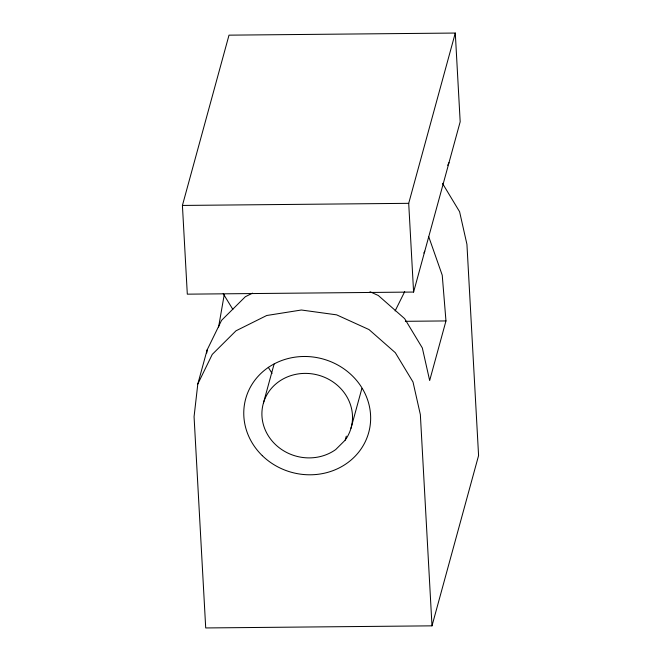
<?xml version="1.0" encoding="UTF-8"?>
<svg xmlns="http://www.w3.org/2000/svg" width="661" height="661" viewBox="0 0 661 661"><rect width="100%" height="100%" fill="white"/><g stroke="black" fill="none" stroke-linecap="round" stroke-linejoin="round"><path stroke-width="0.99" d="M252.535 293.145L245.314 296.748L221.567 320.345L207.124 349.942L197.804 384L194.07 416.694L205.711 627.95L431.997 625.843L478.581 455.561L466.93 244.306L459.593 211.718L442.424 183.287M206.769 353.007L207.124 349.942M224.253 294.509L218.601 327.013M182.419 205.439L229.003 35.157L455.289 33.05L460.18 121.781L413.596 292.055L187.311 294.162L182.419 205.439L408.705 203.332L455.289 33.05M263.442 402.987L274.092 364.062M346.281 436.153L345.191 440.135L335.697 449.571A45.551 41.998 15.3 0 1 263.425 424.833A45.551 41.998 15.3 0 1 314.339 374.225A45.551 41.998 15.3 0 1 345.191 440.135M350.974 428.295L361.873 388.461M428.791 236.894L442.234 275.191L445.968 320.932L429.667 380.529L422.329 347.942L404.639 318.643L378.323 295.508L369.995 291.724M197.804 384L212.255 354.403L235.994 330.806L266.714 315.504L301.383 310.009L336.631 314.851L369.003 329.566L395.319 352.701L413.009 382L420.355 414.587L431.997 625.843M447.671 165.324L449.001 162.647M395.121 310.934L404.706 291.633M423.866 253.031L424.775 251.188M405.333 321.312L445.968 320.932M223.195 293.633L232.862 309.422M268.3 367.301L272.059 373.44M408.705 203.332L413.596 292.055M262.301 455.66A63.778 58.796 15.3 0 0 368.474 433.36A63.778 58.796 15.3 0 0 290.848 357.898A63.778 58.796 15.3 0 0 262.301 455.66"/></g></svg>
